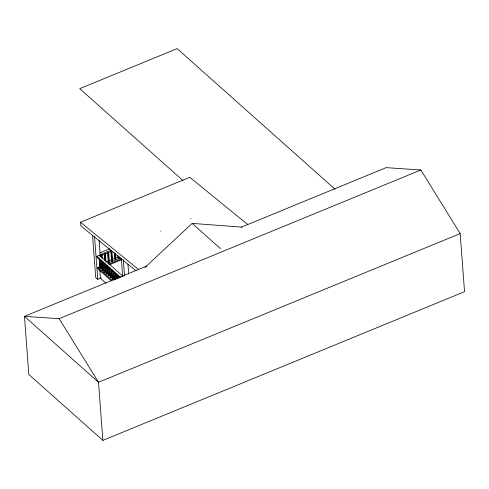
<?xml version="1.0" encoding="UTF-8"?>
<svg xmlns="http://www.w3.org/2000/svg" width="489" height="489" viewBox="0 0 489 489"><rect width="100%" height="100%" fill="white"/><g stroke="black" fill="none" stroke-linecap="round" stroke-linejoin="round"><path stroke-width="0.73" d="M145.037 267.385L192.14 223.4L242.024 227.122M135.942 270.717L80.887 225.881L80.502 222.244L189.775 177.318L247.789 224.561M99.89 252.837L109.732 248.797M111.223 250.123L99.976 254.751L100.074 256.016L112.024 251.101M119.738 277.721L97.06 257.532L96.963 256.267L99.377 255.276L123.185 276.474M100.74 264.194L103.552 263.039M106.364 261.884L118.314 256.969M114.298 252.642L114.787 259.133L115.355 258.895M117.892 255.625L118.057 257.789L118.625 257.55M102.268 265.026L102.837 264.793M108.809 262.336L109.377 262.104L108.619 252.012L108.051 252.245L108.809 262.336L108.234 261.823L107.531 252.452M110.807 251.108L111.516 260.478L112.091 260.985L112.659 260.753L111.95 251.383M114.787 259.133L115.361 259.641L115.93 259.408L115.496 253.644M118.057 257.789L118.631 258.296L119.2 258.064L119.09 256.621M100.832 266.102L105.049 264.372M107.861 263.216L120.514 258.015M111.523 280.998L97.916 268.883L97.818 267.617L100.233 266.627M100.93 267.367L105.85 265.344M108.662 264.188L121.309 258.987M103.136 267.373L107.305 265.661M109.389 264.8L121.211 259.94M99.206 258.968L99.915 268.339L100.263 268.657L101.192 268.272L100.838 267.96M101.235 260.778L101.944 270.148L102.293 270.46L103.222 270.081L102.623 262.153M103.968 271.951L104.897 271.572L105.251 271.884L104.322 272.269L103.968 271.951L103.265 262.581M105.294 264.39L105.997 273.761L106.351 274.072L107.28 273.693L106.681 265.765M92.525 235.154L95.703 277.483L97.751 279.305L101.205 277.886M107.268 265.472L108.026 275.564L108.381 275.882L109.304 275.496L108.711 267.569M109.353 268.003L110.056 277.373L110.41 277.685L111.333 277.306L110.74 269.378M111.376 269.806L112.085 279.176L112.439 279.494L113.362 279.109L112.77 271.181M146.81 266.047L24.45 316.352L28.82 374.458L102.873 440.387L464.55 291.682L460.18 233.583L420.852 169.983L386.127 167.648L241.315 227.189M102.873 440.387L98.503 382.282L24.45 316.352L59.175 318.681L420.852 169.983M460.18 233.583L98.503 382.282L59.175 318.681M190.722 218.803L191.022 218.681M160.649 231.132L160.991 231.028M80.502 222.244L138.515 269.488M335.032 189.206L177.128 48.613L79.738 88.656L182.923 180.52M192.14 223.4L220.57 248.705M112.085 260.24L112.659 260.753M96.963 256.267L120.777 277.465M100.795 267.135L101.932 268.143M104.768 270.668L112.134 277.226M113.271 278.235L114.402 279.25M102.867 269.763L103.222 270.081M106.926 273.375L107.28 273.693M109.304 275.496L108.79 273.021M110.985 276.988L111.333 277.306M97.818 267.617L111.993 280.24M106.064 283.241L100.416 278.21L99.823 270.319M127.947 264.097L128.693 273.987M123.35 259.714L124.548 275.692M121.358 258.65L122.733 276.908M118.466 256.132L118.631 258.296M118.851 276.603L118.961 278.039M117.818 275.539L118.032 278.424M117.464 275.228L117.733 278.828M116.822 274.794L117.097 278.4M114.872 253.155L115.361 259.641M116.633 276.64L116.798 278.803M115.789 273.736L116.168 278.779M115.435 273.418L115.869 279.188M114.793 272.99L115.282 279.476M114.658 275.558L114.823 277.721M113.76 271.927L114.304 279.133M113.405 271.615L114.059 280.264M111.327 250.894L112.091 260.985M112.739 275.191L112.904 277.355M111.675 269.402L112.439 279.494M110.765 274.109L110.93 276.267M109.701 268.314L110.41 277.685M108.411 267.978L108.521 269.421M107.678 266.511L108.381 275.882M106.382 266.169L106.547 268.333M105.349 253.357L105.997 262.006M104.78 253.589L105.324 260.796M105.648 264.702L106.351 274.072M104.261 253.797L104.75 260.289M104.652 263.956L105.251 271.884M104.408 265.087L104.573 267.245M103.619 262.899L104.322 272.269M102.079 254.702L102.348 258.302M102.433 263.999L102.653 266.884M101.51 254.934L101.724 257.819M101.59 261.089L102.293 270.46M100.985 255.142L101.15 257.306M99.108 240.564L100.306 256.438M100.593 260.344L101.211 268.534M100.514 263.638L100.679 265.796M99.56 259.286L100.263 268.657M94.511 236.218L97.751 279.305"/></g></svg>
